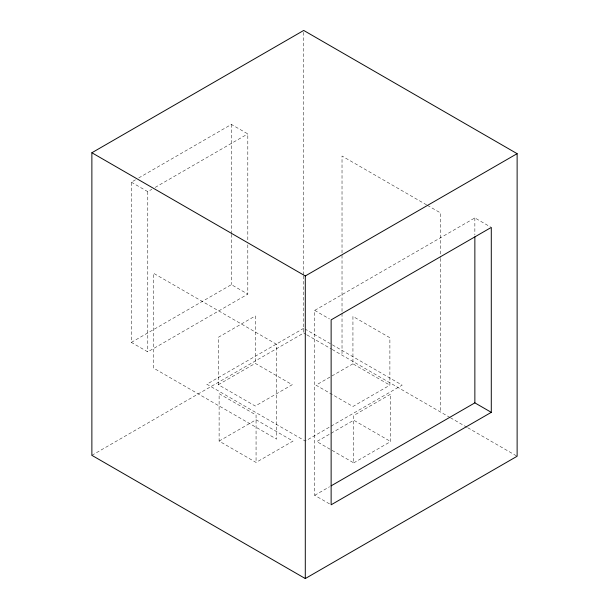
<?xml version="1.0" encoding="UTF-8"?>
<svg xmlns="http://www.w3.org/2000/svg" width="609" height="609" viewBox="0 0 609 609"><rect width="100%" height="100%" fill="white"/><g stroke="black" fill="none" stroke-linecap="round" stroke-linejoin="round"><path stroke-width="0.46" stroke-dasharray="3.04 2.28" d="M247.81 244.826L247.81 294.124L147.781 351.873L131.354 342.395L131.354 182.182L135.457 179.815M138.738 177.919L231.382 124.434L247.81 133.911L247.81 241.035M131.354 182.182L147.781 191.66L151.877 189.292M155.158 187.405L247.81 133.911M131.354 342.395L231.382 284.639L247.81 294.124M329.484 503.856L314.708 495.323L314.708 310.392L474.86 217.923L490.466 226.936M303.708 328.297L206.832 384.226L305.292 441.068L402.168 385.139L305.353 329.241M91.875 455.334L303.708 333.032L306.152 334.448M218.319 384.705L255.27 363.367L292.221 384.705L255.27 406.036L218.319 384.705L218.319 337.295L255.27 315.964L255.27 363.367M219.111 441.091L256.062 419.761L293.013 441.091L256.062 462.429L219.111 441.091L219.111 393.688L256.062 415.018L256.062 462.429M352.938 363.824L315.987 385.162L352.938 406.492L389.889 385.162L389.889 337.751L352.938 316.421L352.938 363.824L389.889 385.162M353.73 462.878L390.681 441.548L390.681 394.145L353.73 415.475L353.73 462.878L316.779 441.548L353.73 420.218L390.681 441.548M314.708 495.323L329.492 486.789M426.597 204.875L342.022 156.041L342.022 312.486M427.411 205.347L440.551 212.929L440.551 257.493M314.708 310.392L329.484 318.926M306.966 334.92L331.425 349.033M332.24 349.505L449.609 417.272M450.432 417.744L466.897 427.252M467.72 427.724L517.125 456.248M474.86 217.923L474.86 234.998M440.551 258.444L440.551 412.042M342.022 313.437L342.022 355.154M303.708 32.353L303.708 274.994M303.708 275.946L303.708 333.032M231.382 124.434L231.382 233.453M231.382 234.396L231.382 284.639M147.781 191.66L147.781 351.873M276.585 344.313L153.422 273.205L153.422 368.019L276.585 439.127L276.585 344.313"/><path stroke-width="0.91" d="M91.875 152.752L303.708 30.45L517.125 153.666L517.125 456.248L305.292 578.55L91.875 455.334L91.875 152.752L305.292 275.968L517.125 153.666M331.136 485.845L474.86 402.861L491.288 412.339L491.288 227.408L331.129 319.87L331.129 504.808L491.288 412.339M474.86 236.893L474.86 402.861M305.292 275.968L305.292 578.55"/></g></svg>
